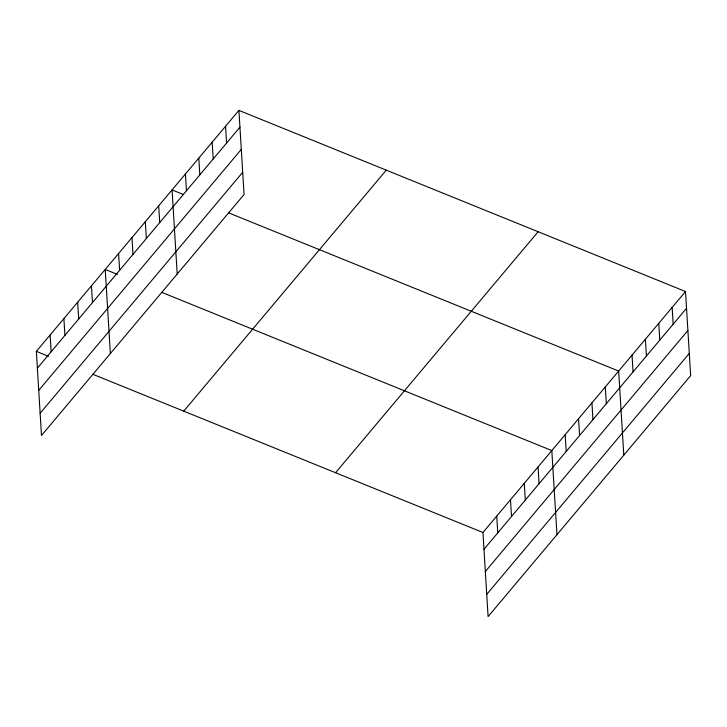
<?xml version="1.0" encoding="UTF-8"?>
<svg xmlns="http://www.w3.org/2000/svg" width="727" height="727" viewBox="0 0 727 727"><rect width="100%" height="100%" fill="white"/><g stroke="black" fill="none" stroke-linecap="round" stroke-linejoin="round"><path stroke-width="1.09" d="M238.91 110.386L244.054 194.5L41.494 435.482L36.35 351.368L238.91 110.386L685.506 291.518L690.65 375.632L488.09 616.614L482.946 532.5L685.506 291.518M37.377 368.144L239.937 127.161M38.731 390.363L241.291 149.38M40.139 413.263L242.691 172.281M183.731 411.146L386.282 170.163M335.565 472.732L538.125 231.74M483.973 549.276L686.533 308.284M485.327 571.495L687.887 330.512M486.726 594.386L689.287 353.404M183.322 194.482L172.063 189.911L177.206 274.024M228.351 212.738L618.659 371.043L623.802 455.157M117.501 274.415L105.224 269.435L110.368 353.549M161.512 292.263L551.82 450.567L556.964 534.681M36.35 351.368L48.627 356.348M92.638 374.205L482.946 532.5M672.139 307.421L673.166 324.197M658.771 323.324L659.789 340.1M645.394 339.227L646.421 356.003M632.027 355.139L633.053 371.906M605.291 386.946L606.318 403.721M591.923 402.849L592.95 419.624M578.556 418.752L579.583 435.528M565.188 434.664L566.215 451.431M538.044 466.952L539.071 483.728M524.267 483.337L525.294 500.112M510.49 499.731L511.517 516.497M496.723 516.115L497.75 532.882M225.543 126.289L226.57 143.065M212.175 142.201L213.202 158.968M198.807 158.104L199.825 174.871M185.43 174.007L186.457 190.783M158.695 205.814L159.722 222.589M145.327 221.726L146.354 238.492M131.96 237.629L132.986 254.395M118.592 253.532L119.619 270.308M91.448 285.82L92.474 302.596M77.671 302.214L78.698 318.98M63.894 318.599L64.921 335.365M50.127 334.983L51.154 351.759"/></g></svg>
